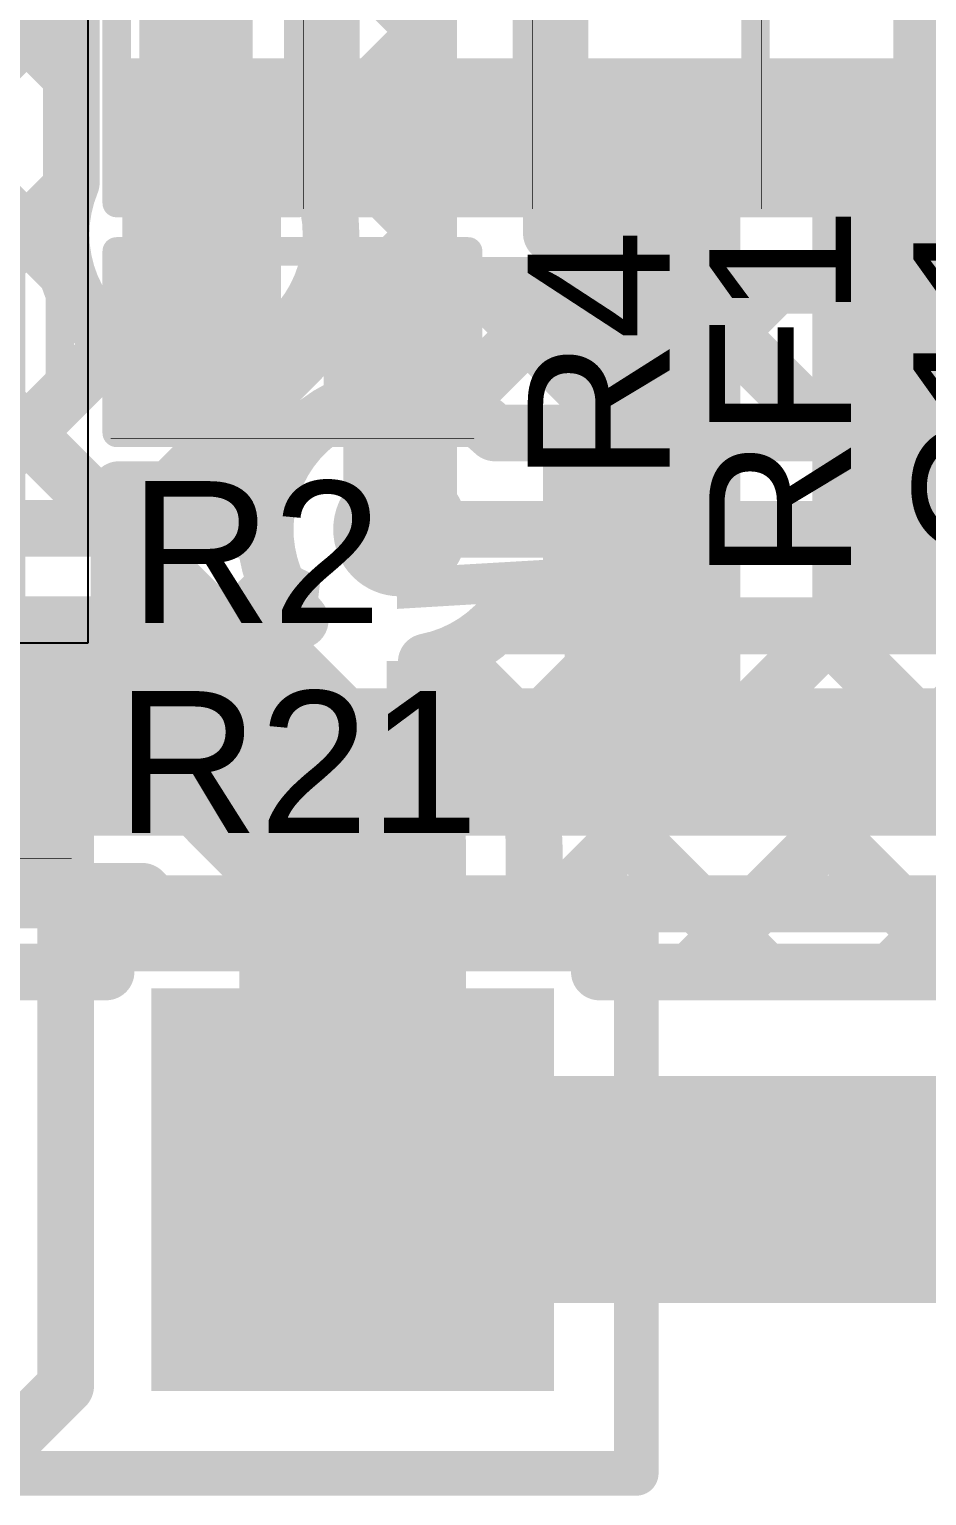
# Model space of a CAD drawing. Header units: millimetres. Extents: x 0.01 to 1.77, y 0.01 to 0.78.
# Drawn here: x 0.9036 to 1.0619, y 0.0067 to 0.2651 of the extents above; entities that cross this region are included whole.
import ezdxf

# ---------------------------------------------------------------- set-up
doc = ezdxf.new("R2010")
doc.units = ezdxf.units.MM
doc.header["$MEASUREMENT"] = 0
for name, color, linetype in [('BottomLayer', 5, 'Continuous'), ('BottomOverlay', 54, 'Continuous'), ('BottomSolder', 6, 'Continuous'), ('MultiLayer', 9, 'Continuous'), ('PadHoleLayer', 156, 'Continuous'), ('TopLayer', 1, 'Continuous'), ('TopOverlay', 2, 'Continuous'), ('TopPaste', 8, 'Continuous'), ('TopSolder', 216, 'Continuous'), ('ViaHoleLayer', 16, 'Continuous')]:
    doc.layers.add(name, color=color, linetype=linetype)
doc.styles.add('Arial', font='', dxfattribs={"height": 0.2})
doc.styles.get('Arial').set_extended_font_data('Arial')

# ---------------------------------------------------------------- blocks, each defined once
blk = doc.blocks.new('R__0402_4')
at = {"layer": 'TopLayer'}
for points in [[(-0.0275, -0.0125), (-0.0275, 0.0125), (-0.0095, 0.0125), (-0.0095, -0.0125)], [(0.0095, -0.0125), (0.0095, 0.0125), (0.0275, 0.0125), (0.0275, -0.0125)]]:
    blk.add_hatch(color=1, dxfattribs=at).paths.add_polyline_path(points)
at = {"layer": 'TopPaste'}
for points in [[(-0.0275, -0.0125), (-0.0275, 0.0125), (-0.0095, 0.0125), (-0.0095, -0.0125)], [(0.0095, -0.0125), (0.0095, 0.0125), (0.0275, 0.0125), (0.0275, -0.0125)]]:
    blk.add_hatch(color=8, dxfattribs=at).paths.add_polyline_path(points)
at = {"layer": 'TopSolder'}
for points in [[(-0.0315, -0.0165), (-0.0315, 0.0165), (-0.0055, 0.0165), (-0.0055, -0.0165)], [(0.0055, -0.0165), (0.0055, 0.0165), (0.0315, 0.0165), (0.0315, -0.0165)]]:
    blk.add_hatch(color=216, dxfattribs=at).paths.add_polyline_path(points)
at = {"layer": 'TopOverlay'}
for points, const_width in [([(-0.031, 0.016), (-0.031, -0.016)], 0.005), ([(-0.031, 0.016), (0.031, 0.016)], 0.005), ([(0.031, 0.016), (0.031, -0.016)], 0.005), ([(-0.031, -0.016), (0.031, -0.016)], 0.005), ([(-0.032, -0.017), (0.032, -0.017)], 0.000127)]:
    blk.add_lwpolyline(points, dxfattribs=dict(at, const_width=const_width))
for points, const_width in [([(-0.03225, 0.016, 1), (-0.02975, 0.016, 1)], 0.0025), ([(-0.03225, 0.016, 1), (-0.02975, 0.016, 1)], 0.0025), ([(0.02975, 0.016, 1), (0.03225, 0.016, 1)], 0.0025), ([(0.02975, 0.016, 1), (0.03225, 0.016, 1)], 0.0025), ([(-0.03225, -0.016, 1), (-0.02975, -0.016, 1)], 0.0025), ([(-0.03225, -0.016, 1), (-0.02975, -0.016, 1)], 0.0025), ([(0.02975, -0.016, 1), (0.03225, -0.016, 1)], 0.0025), ([(0.02975, -0.016, 1), (0.03225, -0.016, 1)], 0.0025), ([(-0.03203, -0.017, 1), (-0.03197, -0.017, 1)], 0.0000635), ([(0.03197, -0.017, 1), (0.03203, -0.017, 1)], 0.0000635)]:
    blk.add_lwpolyline(points, format="xyb", close=True, dxfattribs=dict(at, const_width=const_width))
blk = doc.blocks.new('R__0402_5')
at = {"layer": 'TopLayer'}
for points in [[(-0.0275, -0.0125), (-0.0275, 0.0125), (-0.0095, 0.0125), (-0.0095, -0.0125)], [(0.0095, -0.0125), (0.0095, 0.0125), (0.0275, 0.0125), (0.0275, -0.0125)]]:
    blk.add_hatch(color=1, dxfattribs=at).paths.add_polyline_path(points)
at = {"layer": 'TopPaste'}
for points in [[(-0.0275, -0.0125), (-0.0275, 0.0125), (-0.0095, 0.0125), (-0.0095, -0.0125)], [(0.0095, -0.0125), (0.0095, 0.0125), (0.0275, 0.0125), (0.0275, -0.0125)]]:
    blk.add_hatch(color=8, dxfattribs=at).paths.add_polyline_path(points)
at = {"layer": 'TopSolder'}
for points in [[(-0.0315, -0.0165), (-0.0315, 0.0165), (-0.0055, 0.0165), (-0.0055, -0.0165)], [(0.0055, -0.0165), (0.0055, 0.0165), (0.0315, 0.0165), (0.0315, -0.0165)]]:
    blk.add_hatch(color=216, dxfattribs=at).paths.add_polyline_path(points)
at = {"layer": 'TopOverlay'}
for points, const_width in [([(-0.031, 0.016), (-0.031, -0.016)], 0.005), ([(-0.031, 0.016), (0.031, 0.016)], 0.005), ([(0.031, 0.016), (0.031, -0.016)], 0.005), ([(-0.031, -0.016), (0.031, -0.016)], 0.005), ([(-0.032, -0.017), (0.032, -0.017)], 0.000127)]:
    blk.add_lwpolyline(points, dxfattribs=dict(at, const_width=const_width))
for points, const_width in [([(-0.03225, 0.016, 1), (-0.02975, 0.016, 1)], 0.0025), ([(-0.03225, 0.016, 1), (-0.02975, 0.016, 1)], 0.0025), ([(0.02975, 0.016, 1), (0.03225, 0.016, 1)], 0.0025), ([(0.02975, 0.016, 1), (0.03225, 0.016, 1)], 0.0025), ([(-0.03225, -0.016, 1), (-0.02975, -0.016, 1)], 0.0025), ([(-0.03225, -0.016, 1), (-0.02975, -0.016, 1)], 0.0025), ([(0.02975, -0.016, 1), (0.03225, -0.016, 1)], 0.0025), ([(0.02975, -0.016, 1), (0.03225, -0.016, 1)], 0.0025), ([(-0.03203, -0.017, 1), (-0.03197, -0.017, 1)], 0.0000635), ([(0.03197, -0.017, 1), (0.03203, -0.017, 1)], 0.0000635)]:
    blk.add_lwpolyline(points, format="xyb", close=True, dxfattribs=dict(at, const_width=const_width))
blk = doc.blocks.new('R__0402_10')
at = {"layer": 'TopLayer'}
for points in [[(-0.0275, -0.0125), (-0.0275, 0.0125), (-0.0095, 0.0125), (-0.0095, -0.0125)], [(0.0095, -0.0125), (0.0095, 0.0125), (0.0275, 0.0125), (0.0275, -0.0125)]]:
    blk.add_hatch(color=1, dxfattribs=at).paths.add_polyline_path(points)
at = {"layer": 'TopPaste'}
for points in [[(-0.0275, -0.0125), (-0.0275, 0.0125), (-0.0095, 0.0125), (-0.0095, -0.0125)], [(0.0095, -0.0125), (0.0095, 0.0125), (0.0275, 0.0125), (0.0275, -0.0125)]]:
    blk.add_hatch(color=8, dxfattribs=at).paths.add_polyline_path(points)
at = {"layer": 'TopSolder'}
for points in [[(-0.0315, -0.0165), (-0.0315, 0.0165), (-0.0055, 0.0165), (-0.0055, -0.0165)], [(0.0055, -0.0165), (0.0055, 0.0165), (0.0315, 0.0165), (0.0315, -0.0165)]]:
    blk.add_hatch(color=216, dxfattribs=at).paths.add_polyline_path(points)
at = {"layer": 'TopOverlay'}
for points, const_width in [([(-0.031, -0.016), (-0.031, 0.016)], 0.005), ([(-0.031, 0.016), (0.031, 0.016)], 0.005), ([(0.031, -0.016), (0.031, 0.016)], 0.005), ([(-0.031, -0.016), (0.031, -0.016)], 0.005), ([(-0.032, -0.017), (0.032, -0.017)], 0.000127)]:
    blk.add_lwpolyline(points, dxfattribs=dict(at, const_width=const_width))
for points, const_width in [([(-0.03225, 0.016, 1), (-0.02975, 0.016, 1)], 0.0025), ([(-0.03225, 0.016, 1), (-0.02975, 0.016, 1)], 0.0025), ([(0.02975, 0.016, 1), (0.03225, 0.016, 1)], 0.0025), ([(0.02975, 0.016, 1), (0.03225, 0.016, 1)], 0.0025), ([(-0.03225, -0.016, 1), (-0.02975, -0.016, 1)], 0.0025), ([(-0.03225, -0.016, 1), (-0.02975, -0.016, 1)], 0.0025), ([(0.02975, -0.016, 1), (0.03225, -0.016, 1)], 0.0025), ([(0.02975, -0.016, 1), (0.03225, -0.016, 1)], 0.0025), ([(-0.03203, -0.017, 1), (-0.03197, -0.017, 1)], 0.0000635), ([(0.03197, -0.017, 1), (0.03203, -0.017, 1)], 0.0000635)]:
    blk.add_lwpolyline(points, format="xyb", close=True, dxfattribs=dict(at, const_width=const_width))
blk = doc.blocks.new('R__0402_27')
at = {"layer": 'TopLayer'}
for points in [[(-0.0275, -0.0125), (-0.0275, 0.0125), (-0.0095, 0.0125), (-0.0095, -0.0125)], [(0.0095, -0.0125), (0.0095, 0.0125), (0.0275, 0.0125), (0.0275, -0.0125)]]:
    blk.add_hatch(color=1, dxfattribs=at).paths.add_polyline_path(points)
at = {"layer": 'TopPaste'}
for points in [[(-0.0275, -0.0125), (-0.0275, 0.0125), (-0.0095, 0.0125), (-0.0095, -0.0125)], [(0.0095, -0.0125), (0.0095, 0.0125), (0.0275, 0.0125), (0.0275, -0.0125)]]:
    blk.add_hatch(color=8, dxfattribs=at).paths.add_polyline_path(points)
at = {"layer": 'TopSolder'}
for points in [[(-0.0315, -0.0165), (-0.0315, 0.0165), (-0.0055, 0.0165), (-0.0055, -0.0165)], [(0.0055, -0.0165), (0.0055, 0.0165), (0.0315, 0.0165), (0.0315, -0.0165)]]:
    blk.add_hatch(color=216, dxfattribs=at).paths.add_polyline_path(points)
at = {"layer": 'TopOverlay'}
for points, const_width in [([(-0.031, 0.016), (-0.031, -0.016)], 0.005), ([(-0.031, 0.016), (0.031, 0.016)], 0.005), ([(0.031, 0.016), (0.031, -0.016)], 0.005), ([(-0.031, -0.016), (0.031, -0.016)], 0.005), ([(-0.032, -0.017), (0.032, -0.017)], 0.000127)]:
    blk.add_lwpolyline(points, dxfattribs=dict(at, const_width=const_width))
for points, const_width in [([(-0.03225, 0.016, 1), (-0.02975, 0.016, 1)], 0.0025), ([(-0.03225, 0.016, 1), (-0.02975, 0.016, 1)], 0.0025), ([(0.02975, 0.016, 1), (0.03225, 0.016, 1)], 0.0025), ([(0.02975, 0.016, 1), (0.03225, 0.016, 1)], 0.0025), ([(-0.03225, -0.016, 1), (-0.02975, -0.016, 1)], 0.0025), ([(-0.03225, -0.016, 1), (-0.02975, -0.016, 1)], 0.0025), ([(0.02975, -0.016, 1), (0.03225, -0.016, 1)], 0.0025), ([(0.02975, -0.016, 1), (0.03225, -0.016, 1)], 0.0025), ([(-0.03203, -0.017, 1), (-0.03197, -0.017, 1)], 0.0000635), ([(0.03197, -0.017, 1), (0.03203, -0.017, 1)], 0.0000635)]:
    blk.add_lwpolyline(points, format="xyb", close=True, dxfattribs=dict(at, const_width=const_width))
blk = doc.blocks.new('R__0402_28')
at = {"layer": 'TopLayer'}
for points in [[(-0.0275, -0.0125), (-0.0275, 0.0125), (-0.0095, 0.0125), (-0.0095, -0.0125)], [(0.0095, -0.0125), (0.0095, 0.0125), (0.0275, 0.0125), (0.0275, -0.0125)]]:
    blk.add_hatch(color=1, dxfattribs=at).paths.add_polyline_path(points)
at = {"layer": 'TopPaste'}
for points in [[(-0.0275, -0.0125), (-0.0275, 0.0125), (-0.0095, 0.0125), (-0.0095, -0.0125)], [(0.0095, -0.0125), (0.0095, 0.0125), (0.0275, 0.0125), (0.0275, -0.0125)]]:
    blk.add_hatch(color=8, dxfattribs=at).paths.add_polyline_path(points)
at = {"layer": 'TopSolder'}
for points in [[(-0.0315, -0.0165), (-0.0315, 0.0165), (-0.0055, 0.0165), (-0.0055, -0.0165)], [(0.0055, -0.0165), (0.0055, 0.0165), (0.0315, 0.0165), (0.0315, -0.0165)]]:
    blk.add_hatch(color=216, dxfattribs=at).paths.add_polyline_path(points)
at = {"layer": 'TopOverlay'}
for points, const_width in [([(-0.031, -0.016), (-0.031, 0.016)], 0.005), ([(-0.031, 0.016), (0.031, 0.016)], 0.005), ([(0.031, -0.016), (0.031, 0.016)], 0.005), ([(-0.031, -0.016), (0.031, -0.016)], 0.005), ([(-0.032, -0.017), (0.032, -0.017)], 0.000127)]:
    blk.add_lwpolyline(points, dxfattribs=dict(at, const_width=const_width))
for points, const_width in [([(-0.03225, 0.016, 1), (-0.02975, 0.016, 1)], 0.0025), ([(-0.03225, 0.016, 1), (-0.02975, 0.016, 1)], 0.0025), ([(0.02975, 0.016, 1), (0.03225, 0.016, 1)], 0.0025), ([(0.02975, 0.016, 1), (0.03225, 0.016, 1)], 0.0025), ([(-0.03225, -0.016, 1), (-0.02975, -0.016, 1)], 0.0025), ([(-0.03225, -0.016, 1), (-0.02975, -0.016, 1)], 0.0025), ([(0.02975, -0.016, 1), (0.03225, -0.016, 1)], 0.0025), ([(0.02975, -0.016, 1), (0.03225, -0.016, 1)], 0.0025), ([(-0.03203, -0.017, 1), (-0.03197, -0.017, 1)], 0.0000635), ([(0.03197, -0.017, 1), (0.03203, -0.017, 1)], 0.0000635)]:
    blk.add_lwpolyline(points, format="xyb", close=True, dxfattribs=dict(at, const_width=const_width))
blk = doc.blocks.new('HDR1X10_30')
at = {"layer": 'BottomLayer'}
blk.add_hatch(color=5, dxfattribs=at).paths.add_polyline_path([(-0.0315, 0.0315), (0.0315, 0.0315), (0.0315, -0.0315), (-0.0315, -0.0315)])
at = {"layer": 'BottomSolder'}
blk.add_hatch(color=6, dxfattribs=at).paths.add_polyline_path([(-0.0355, 0.0355), (0.0355, 0.0355), (0.0355, -0.0355), (-0.0355, -0.0355)])
at = {"layer": 'MultiLayer'}
blk.add_hatch(color=9, dxfattribs=at).paths.add_polyline_path([(-0.0315, 0.0315), (0.0315, 0.0315), (0.0315, -0.0315), (-0.0315, -0.0315)])
at = {"layer": 'PadHoleLayer'}
h = blk.add_hatch(color=156, dxfattribs=at)
edge = h.paths.add_edge_path()
edge.add_arc((0, 0), 0.01969, 0, 360)
at = {"layer": 'TopLayer'}
blk.add_hatch(color=1, dxfattribs=at).paths.add_polyline_path([(-0.0315, 0.0315), (0.0315, 0.0315), (0.0315, -0.0315), (-0.0315, -0.0315)])
at = {"layer": 'TopSolder'}
blk.add_hatch(color=216, dxfattribs=at).paths.add_polyline_path([(-0.0355, 0.0355), (0.0355, 0.0355), (0.0355, -0.0355), (-0.0355, -0.0355)])
at = {"layer": 'TopOverlay', "const_width": 0.00787}
for points in [[(0.025, 0.05), (-0.05, 0.05)], [(-0.05, 0.05), (-0.05, -0.05)], [(0.95, 0.05), (0.025, 0.05)], [(0.95, -0.05), (-0.05, -0.05)]]:
    blk.add_lwpolyline(points, dxfattribs=at)
at = {"layer": 'TopOverlay', "const_width": 0.00394}
for points in [[(-0.05197, 0.05, 1), (-0.04803, 0.05, 1)], [(-0.05197, 0.05, 1), (-0.04803, 0.05, 1)], [(0.02303, 0.05, 1), (0.02697, 0.05, 1)], [(0.02303, 0.05, 1), (0.02697, 0.05, 1)], [(-0.05197, -0.05, 1), (-0.04803, -0.05, 1)], [(-0.05197, -0.05, 1), (-0.04803, -0.05, 1)]]:
    blk.add_lwpolyline(points, format="xyb", close=True, dxfattribs=at)
blk = doc.blocks.new('74404041010_36')
at = {"layer": 'TopLayer'}
for points in [[(-0.08957, 0.07087), (-0.03051, 0.07087), (-0.03051, -0.07087), (-0.08957, -0.07087)], [(0.03051, 0.07087), (0.08957, 0.07087), (0.08957, -0.07087), (0.03051, -0.07087)]]:
    blk.add_hatch(color=1, dxfattribs=at).paths.add_polyline_path(points)
at = {"layer": 'TopPaste'}
for points in [[(-0.08957, 0.07087), (-0.03051, 0.07087), (-0.03051, -0.07087), (-0.08957, -0.07087)], [(0.03051, 0.07087), (0.08957, 0.07087), (0.08957, -0.07087), (0.03051, -0.07087)]]:
    blk.add_hatch(color=8, dxfattribs=at).paths.add_polyline_path(points)
at = {"layer": 'TopSolder'}
for points in [[(-0.09357, 0.07487), (-0.02651, 0.07487), (-0.02651, -0.07487), (-0.09357, -0.07487)], [(0.02651, 0.07487), (0.09357, 0.07487), (0.09357, -0.07487), (0.02651, -0.07487)]]:
    blk.add_hatch(color=216, dxfattribs=at).paths.add_polyline_path(points)
at = {"layer": 'TopOverlay', "const_width": 0.005}
for points in [[(0.053, 0.081), (-0.054, 0.081)], [(0.053, -0.081), (-0.054, -0.081)]]:
    blk.add_lwpolyline(points, dxfattribs=at)
at = {"layer": 'TopOverlay', "const_width": 0.0025}
for points in [[(-0.05525, 0.081, 1), (-0.05275, 0.081, 1)], [(0.05175, 0.081, 1), (0.05425, 0.081, 1)], [(-0.05525, -0.081, 1), (-0.05275, -0.081, 1)], [(0.05175, -0.081, 1), (0.05425, -0.081, 1)]]:
    blk.add_lwpolyline(points, format="xyb", close=True, dxfattribs=at)
blk = doc.blocks.new('C__0402_51')
at = {"layer": 'TopLayer'}
for points in [[(-0.0275, -0.0125), (-0.0275, 0.0125), (-0.0095, 0.0125), (-0.0095, -0.0125)], [(0.0095, -0.0125), (0.0095, 0.0125), (0.0275, 0.0125), (0.0275, -0.0125)]]:
    blk.add_hatch(color=1, dxfattribs=at).paths.add_polyline_path(points)
at = {"layer": 'TopPaste'}
for points in [[(-0.0275, -0.0125), (-0.0275, 0.0125), (-0.0095, 0.0125), (-0.0095, -0.0125)], [(0.0095, -0.0125), (0.0095, 0.0125), (0.0275, 0.0125), (0.0275, -0.0125)]]:
    blk.add_hatch(color=8, dxfattribs=at).paths.add_polyline_path(points)
at = {"layer": 'TopSolder'}
for points in [[(-0.02986, -0.01486), (-0.02986, 0.01486), (-0.00714, 0.01486), (-0.00714, -0.01486)], [(0.00714, -0.01486), (0.00714, 0.01486), (0.02986, 0.01486), (0.02986, -0.01486)]]:
    blk.add_hatch(color=216, dxfattribs=at).paths.add_polyline_path(points)
at = {"layer": 'TopOverlay', "const_width": 0.005}
for points in [[(-0.031, 0.016), (-0.011, 0.016)], [(-0.031, 0.016), (-0.031, -0.016)], [(0.011, 0.016), (0.031, 0.016)], [(0.031, 0.016), (0.031, -0.016)], [(-0.031, -0.016), (-0.011, -0.016)], [(0.011, -0.016), (0.031, -0.016)]]:
    blk.add_lwpolyline(points, dxfattribs=at)
at = {"layer": 'TopOverlay', "const_width": 0.0025}
for points in [[(-0.03225, 0.016, 1), (-0.02975, 0.016, 1)], [(-0.03225, 0.016, 1), (-0.02975, 0.016, 1)], [(-0.01225, 0.016, 1), (-0.00975, 0.016, 1)], [(0.00975, 0.016, 1), (0.01225, 0.016, 1)], [(0.02975, 0.016, 1), (0.03225, 0.016, 1)], [(0.02975, 0.016, 1), (0.03225, 0.016, 1)], [(-0.03225, -0.016, 1), (-0.02975, -0.016, 1)], [(-0.03225, -0.016, 1), (-0.02975, -0.016, 1)], [(-0.01225, -0.016, 1), (-0.00975, -0.016, 1)], [(0.00975, -0.016, 1), (0.01225, -0.016, 1)], [(0.02975, -0.016, 1), (0.03225, -0.016, 1)], [(0.02975, -0.016, 1), (0.03225, -0.016, 1)]]:
    blk.add_lwpolyline(points, format="xyb", close=True, dxfattribs=at)

msp = doc.modelspace()

# ---------------------------------------------------------------- hatches: boundary and pattern name
at = {"layer": 'BottomLayer'}
msp.add_hatch(color=5, dxfattribs=at).paths.add_polyline_path([(0.986, 0.232), (1.205, 0.232), (1.205, 0.26), (0.986, 0.26)])
h = msp.add_hatch(color=5, dxfattribs=at)
edge = h.paths.add_edge_path()
edge.add_arc((0.99567, 0.247), 0.00787, 0, 360)
h = msp.add_hatch(color=5, dxfattribs=at)
edge = h.paths.add_edge_path()
edge.add_arc((0.933, 0.229), 0.01181, 0, 360)
h = msp.add_hatch(color=5, dxfattribs=at)
edge = h.paths.add_edge_path()
edge.add_arc((0.969, 0.177), 0.01181, 0, 360)
at = {"layer": 'TopLayer'}
for points in [[(1.029, 0.232), (1.029, 0.26), (0.961, 0.26), (0.961, 0.232)], [(1.153, 0.161), (1.153, 0.26), (1.04167, 0.26), (1.04167, 0.161)], [(0.92, 0.196), (0.948, 0.196), (0.948, 0.257), (0.92, 0.257)], [(0.998, 0.144), (1.029, 0.144), (1.029, 0.237), (0.998, 0.237)], [(0.959, 0.209), (0.979, 0.209), (0.979, 0.224), (0.959, 0.224)], [(0.889, 0.123), (1.505, 0.123), (1.505, 0.149), (0.889, 0.149)]]:
    msp.add_hatch(color=1, dxfattribs=at).paths.add_polyline_path(points)
h = msp.add_hatch(color=1, dxfattribs=at)
edge = h.paths.add_edge_path()
edge.add_arc((0.99567, 0.247), 0.00787, 0, 360)
h = msp.add_hatch(color=1, dxfattribs=at)
edge = h.paths.add_edge_path()
edge.add_arc((0.933, 0.229), 0.01181, 0, 360)
h = msp.add_hatch(color=1, dxfattribs=at)
edge = h.paths.add_edge_path()
edge.add_arc((0.969, 0.177), 0.01181, 0, 360)
at = {"layer": 'ViaHoleLayer'}
h = msp.add_hatch(color=16, dxfattribs=at)
edge = h.paths.add_edge_path()
edge.add_arc((0.99567, 0.247), 0.00591, 0, 360)
h = msp.add_hatch(color=16, dxfattribs=at)
edge = h.paths.add_edge_path()
edge.add_arc((0.933, 0.229), 0.00591, 0, 360)
h = msp.add_hatch(color=16, dxfattribs=at)
edge = h.paths.add_edge_path()
edge.add_arc((0.969, 0.177), 0.00591, 0, 360)

# ---------------------------------------------------------------- linework, layer by layer
at = {"layer": 'BottomLayer'}
for points, const_width in [([(1.076, 0.252), (1.076, 0.419)], 0.04), ([(0.87844, 0.28933), (0.911, 0.25677)], 0.01), ([(0.933, 0.229), (0.933, 0.28)], 0.02), ([(0.911, 0.23811), (0.911, 0.28)], 0.01), ([(0.9613, 0.27718), (0.974, 0.26448)], 0.01), ([(0.8156, 0.1772), (0.911, 0.2726)], 0.01), ([(0.86076, 0.27165), (0.91017, 0.22224)], 0.01), ([(0.974, 0.25433), (0.974, 0.272)], 0.01), ([(0.955, 0.23811), (0.955, 0.27089)], 0.01), ([(0.955, 0.24589), (0.974, 0.26489)], 0.01), ([(0.99567, 0.247), (0.99567, 0.26487)], 0.01), ([(0.84308, 0.25397), (0.91986, 0.1772)], 0.01), ([(0.955, 0.24812), (0.974, 0.22912)], 0.01), ([(0.97779, 0.247), (0.99567, 0.247)], 0.01), ([(0.99567, 0.22913), (0.99567, 0.247)], 0.01), ([(0.974, 0.22), (0.974, 0.23967)], 0.01), ([(0.85095, 0.1772), (0.91047, 0.23672)], 0.01), ([(0.92166, 0.1772), (0.974, 0.22953)], 0.01), ([(0.974, 0.22), (1.076, 0.22)], 0.01), ([(0.97861, 0.19879), (0.99982, 0.22)], 0.01), ([(0.98312, 0.22), (1.00912, 0.194)], 0.01), ([(1.00918, 0.194), (1.03518, 0.22)], 0.01), ([(1.01848, 0.22), (1.04448, 0.194)], 0.01), ([(1.04453, 0.194), (1.07053, 0.22)], 0.01), ([(1.05383, 0.22), (1.07983, 0.194)], 0.01), ([(0.95247, 0.2153), (0.96704, 0.20073)], 0.01), ([(0.88631, 0.1772), (0.91891, 0.2098)], 0.01), ([(0.92624, 0.20617), (0.9468, 0.18561)], 0.01), ([(0.98567, 0.194), (1.18796, 0.194)], 0.01), ([(0.7958, 0.1772), (0.9368, 0.1772)], 0.01), ([(0.969, 0.177), (1.195, 0.177)], 0.01), ([(0.7958, 0.1452), (0.9368, 0.1452)], 0.04), ([(0.9368, 0.1452), (0.96063, 0.12137)], 0.04), ([(0.98567, 0.16), (1.195, 0.16)], 0.01), ([(0.98818, 0.13765), (1.01053, 0.16)], 0.01), ([(0.99263, 0.10674), (1.04589, 0.16)], 0.01), ([(1.00777, 0.16), (1.06877, 0.099)], 0.01), ([(1.02024, 0.099), (1.08124, 0.16)], 0.01), ([(1.04312, 0.16), (1.10412, 0.099)], 0.01), ([(1.0556, 0.099), (1.1166, 0.16)], 0.01), ([(0.97361, 0.15364), (0.98323, 0.14403)], 0.01), ([(0.97761, 0.1548), (1.03341, 0.099)], 0.01), ([(0.96063, 0.06063), (0.96063, 0.12137)], 0.04), ([(0.99263, 0.10413), (0.99263, 0.12137)], 0.01), ([(0.80906, 0.1132), (0.92355, 0.1132)], 0.01), ([(0.91315, 0.1132), (0.92222, 0.10413)], 0.01), ([(0.92355, 0.1132), (0.92863, 0.10812)], 0.01), ([(0.9193, 0.10413), (0.92596, 0.11078)], 0.01), ([(0.92863, 0.10413), (0.92863, 0.10812)], 0.01), ([(0.91713, 0.10413), (0.92863, 0.10413)], 0.01), ([(0.91713, 0.10196), (0.9193, 0.10413)], 0.01), ([(0.91713, 0.099), (0.91713, 0.10413)], 0.01), ([(0.99263, 0.10413), (1.00413, 0.10413)], 0.01), ([(1.00413, 0.099), (1.00413, 0.10413)], 0.01), ([(0.91418, 0.099), (0.91713, 0.10196)], 0.01), ([(0.88112, 0.099), (0.91713, 0.099)], 0.01), ([(1.00413, 0.099), (1.179, 0.099)], 0.01), ([(0.96063, 0.06063), (1.27363, 0.06063)], 0.04)]:
    msp.add_lwpolyline(points, dxfattribs=dict(at, const_width=const_width))
for points, const_width in [([(1.066, 0.252, 1), (1.086, 0.252, 1)], 0.02), ([(0.9715, 0.26489, 1), (0.9765, 0.26489, 1)], 0.005), ([(0.9715, 0.26448, 1), (0.9765, 0.26448, 1)], 0.005), ([(0.99317, 0.26487, 1), (0.99817, 0.26487, 1)], 0.005), ([(0.9085, 0.25677, 1), (0.9135, 0.25677, 1)], 0.005), ([(0.9715, 0.25433, 1), (0.9765, 0.25433, 1)], 0.005), ([(0.9715, 0.25433, 1), (0.9765, 0.25433, 1)], 0.005), ([(0.9525, 0.24812, 1), (0.9575, 0.24812, 1)], 0.005), ([(0.9525, 0.24589, 1), (0.9575, 0.24589, 1)], 0.005), ([(0.97529, 0.247, 1), (0.98029, 0.247, 1)], 0.005), ([(0.99317, 0.247, 1), (0.99817, 0.247, 1)], 0.005), ([(0.99317, 0.247, 1), (0.99817, 0.247, 1)], 0.005), ([(0.99317, 0.247, 1), (0.99817, 0.247, 1)], 0.005), ([(0.9085, 0.23811, 1), (0.9135, 0.23811, 1)], 0.005), ([(0.9085, 0.23811, 1), (0.9135, 0.23811, 1)], 0.005), ([(0.9525, 0.23811, 1), (0.9575, 0.23811, 1)], 0.005), ([(0.9525, 0.23811, 1), (0.9575, 0.23811, 1)], 0.005), ([(0.9715, 0.23967, 1), (0.9765, 0.23967, 1)], 0.005), ([(0.9715, 0.23967, 1), (0.9765, 0.23967, 1)], 0.005), ([(0.90797, 0.23672, 1), (0.91297, 0.23672, 1)], 0.005), ([(0.928, 0.229, 1), (0.938, 0.229, 1)], 0.01), ([(0.95431, 0.229, 1), (0.95931, 0.229, 1)], 0.005), ([(0.95431, 0.229, 1), (0.95931, 0.229, 1)], 0.005), ([(0.9715, 0.22953, 1), (0.9765, 0.22953, 1)], 0.005), ([(0.9715, 0.22912, 1), (0.9765, 0.22912, 1)], 0.005), ([(0.99317, 0.22913, 1), (0.99817, 0.22913, 1)], 0.005), ([(0.90767, 0.22224, 1), (0.91267, 0.22224, 1)], 0.005), ([(0.9715, 0.22, 1), (0.9765, 0.22, 1)], 0.005), ([(0.9715, 0.22, 1), (0.9765, 0.22, 1)], 0.005), ([(0.98062, 0.22, 1), (0.98562, 0.22, 1)], 0.005), ([(0.99732, 0.22, 1), (1.00232, 0.22, 1)], 0.005), ([(1.01598, 0.22, 1), (1.02098, 0.22, 1)], 0.005), ([(1.03268, 0.22, 1), (1.03768, 0.22, 1)], 0.005), ([(1.05133, 0.22, 1), (1.05633, 0.22, 1)], 0.005), ([(0.94997, 0.2153, 1), (0.95497, 0.2153, 1)], 0.005), ([(0.91641, 0.2098, 1), (0.92141, 0.2098, 1)], 0.005), ([(0.92375, 0.20617, 1), (0.92875, 0.20617, 1)], 0.005), ([(0.96454, 0.20073, 1), (0.96954, 0.20073, 1)], 0.005), ([(0.97611, 0.19879, 1), (0.98111, 0.19879, 1)], 0.005), ([(0.98317, 0.194, 1), (0.98817, 0.194, 1)], 0.005), ([(0.98317, 0.194, 1), (0.98817, 0.194, 1)], 0.005), ([(1.00662, 0.194, 1), (1.01162, 0.194, 1)], 0.005), ([(1.00668, 0.194, 1), (1.01168, 0.194, 1)], 0.005), ([(1.04198, 0.194, 1), (1.04698, 0.194, 1)], 0.005), ([(1.04203, 0.194, 1), (1.04703, 0.194, 1)], 0.005), ([(0.9443, 0.18561, 1), (0.9493, 0.18561, 1)], 0.005), ([(0.91736, 0.1772, 1), (0.92236, 0.1772, 1)], 0.005), ([(0.91916, 0.1772, 1), (0.92416, 0.1772, 1)], 0.005), ([(0.9343, 0.1772, 1), (0.9393, 0.1772, 1)], 0.005), ([(0.9343, 0.1772, 1), (0.9393, 0.1772, 1)], 0.005), ([(0.9343, 0.1772, 1), (0.9393, 0.1772, 1)], 0.005), ([(0.94271, 0.17607, 1), (0.94771, 0.17607, 1)], 0.005), ([(0.94271, 0.17607, 1), (0.94771, 0.17607, 1)], 0.005), ([(0.94271, 0.17607, 1), (0.94771, 0.17607, 1)], 0.005), ([(0.9665, 0.177, 1), (0.9715, 0.177, 1)], 0.005), ([(0.9268, 0.1452, 1), (0.9468, 0.1452, 1)], 0.02), ([(0.9268, 0.1452, 1), (0.9468, 0.1452, 1)], 0.02), ([(0.98317, 0.16, 1), (0.98817, 0.16, 1)], 0.005), ([(0.98317, 0.16, 1), (0.98817, 0.16, 1)], 0.005), ([(1.00527, 0.16, 1), (1.01027, 0.16, 1)], 0.005), ([(1.00803, 0.16, 1), (1.01303, 0.16, 1)], 0.005), ([(1.04062, 0.16, 1), (1.04562, 0.16, 1)], 0.005), ([(1.04339, 0.16, 1), (1.04839, 0.16, 1)], 0.005), ([(0.97111, 0.15364, 1), (0.97611, 0.15364, 1)], 0.005), ([(0.97111, 0.15364, 1), (0.97611, 0.15364, 1)], 0.005), ([(0.97511, 0.1548, 1), (0.98011, 0.1548, 1)], 0.005), ([(0.98073, 0.14403, 1), (0.98573, 0.14403, 1)], 0.005), ([(0.98073, 0.14403, 1), (0.98573, 0.14403, 1)], 0.005), ([(0.98076, 0.144, 1), (0.98576, 0.144, 1)], 0.005), ([(0.98568, 0.13765, 1), (0.99068, 0.13765, 1)], 0.005), ([(0.95063, 0.12137, 1), (0.97063, 0.12137, 1)], 0.02), ([(0.95063, 0.12137, 1), (0.97063, 0.12137, 1)], 0.02), ([(0.99013, 0.12137, 1), (0.99513, 0.12137, 1)], 0.005), ([(0.99013, 0.12137, 1), (0.99513, 0.12137, 1)], 0.005), ([(0.99013, 0.12137, 1), (0.99513, 0.12137, 1)], 0.005), ([(0.91065, 0.1132, 1), (0.91565, 0.1132, 1)], 0.005), ([(0.92105, 0.1132, 1), (0.92605, 0.1132, 1)], 0.005), ([(0.92105, 0.1132, 1), (0.92605, 0.1132, 1)], 0.005), ([(0.92346, 0.11078, 1), (0.92846, 0.11078, 1)], 0.005), ([(0.92613, 0.10812, 1), (0.93113, 0.10812, 1)], 0.005), ([(0.92613, 0.10812, 1), (0.93113, 0.10812, 1)], 0.005), ([(0.99013, 0.10674, 1), (0.99513, 0.10674, 1)], 0.005), ([(0.91463, 0.10413, 1), (0.91963, 0.10413, 1)], 0.005), ([(0.91463, 0.10413, 1), (0.91963, 0.10413, 1)], 0.005), ([(0.9168, 0.10413, 1), (0.9218, 0.10413, 1)], 0.005), ([(0.9168, 0.10413, 1), (0.9218, 0.10413, 1)], 0.005), ([(0.91972, 0.10413, 1), (0.92472, 0.10413, 1)], 0.005), ([(0.92613, 0.10413, 1), (0.93113, 0.10413, 1)], 0.005), ([(0.92613, 0.10413, 1), (0.93113, 0.10413, 1)], 0.005), ([(0.99013, 0.10413, 1), (0.99513, 0.10413, 1)], 0.005), ([(0.99013, 0.10413, 1), (0.99513, 0.10413, 1)], 0.005), ([(1.00163, 0.10413, 1), (1.00663, 0.10413, 1)], 0.005), ([(1.00163, 0.10413, 1), (1.00663, 0.10413, 1)], 0.005), ([(0.91463, 0.10196, 1), (0.91963, 0.10196, 1)], 0.005), ([(0.91463, 0.10196, 1), (0.91963, 0.10196, 1)], 0.005), ([(0.91168, 0.099, 1), (0.91668, 0.099, 1)], 0.005), ([(0.91463, 0.099, 1), (0.91963, 0.099, 1)], 0.005), ([(0.91463, 0.099, 1), (0.91963, 0.099, 1)], 0.005), ([(1.00163, 0.099, 1), (1.00663, 0.099, 1)], 0.005), ([(1.00163, 0.099, 1), (1.00663, 0.099, 1)], 0.005), ([(1.01774, 0.099, 1), (1.02274, 0.099, 1)], 0.005), ([(1.03091, 0.099, 1), (1.03591, 0.099, 1)], 0.005), ([(1.0531, 0.099, 1), (1.0581, 0.099, 1)], 0.005), ([(0.95063, 0.06063, 1), (0.97063, 0.06063, 1)], 0.02), ([(0.95063, 0.06063, 1), (0.97063, 0.06063, 1)], 0.02)]:
    msp.add_lwpolyline(points, format="xyb", close=True, dxfattribs=dict(at, const_width=const_width))
at = {"layer": 'BottomLayer', "const_width": 0.01}
for points in [[(0.974, 0.23967, -0.164659), (0.974, 0.25433)], [(0.95681, 0.229, -1.218401), (0.911, 0.23811)], [(0.955, 0.23811, -0.09845), (0.95681, 0.229)], [(0.94521, 0.17607, -0.678775), (0.98567, 0.194)], [(0.9368, 0.1772, -0.066537), (0.94521, 0.17607)], [(0.9368, 0.1772, -0.066537), (0.94521, 0.17607)], [(0.98567, 0.16, -0.146188), (0.97361, 0.15364)], [(0.98323, 0.14403, -0.199231), (0.99263, 0.12137)], [(0.98326, 0.144, -0.198912), (0.99263, 0.12137)]]:
    msp.add_lwpolyline(points, format="xyb", dxfattribs=at)
at = {"layer": 'TopLayer'}
for p, q in [((0.914, 0.157), (0.914, 0.34336)), ((0.744, 0.157), (0.914, 0.157))]:
    msp.add_line(p, q, dxfattribs=at)
for points, const_width in [([(0.969, 0.177), (0.969, 0.2095)], 0.02), ([(0.91941, 0.184), (0.94624, 0.184)], 0.01), ([(0.91941, 0.17494), (0.92847, 0.184)], 0.01), ([(0.91941, 0.1635), (0.91941, 0.184)], 0.01), ([(0.91941, 0.17764), (0.93606, 0.161)], 0.01), ([(0.94082, 0.161), (0.94721, 0.16739)], 0.01), ([(0.9215, 0.161), (0.95137, 0.161)], 0.01), ([(0.91, 0.026), (0.91, 0.136)], 0.01), ([(0.927, 0.111), (1.21493, 0.111)], 0.01), ([(0.927, 0.10413), (0.927, 0.111)], 0.01), ([(0.9507, 0.111), (0.95758, 0.10413)], 0.01), ([(0.95466, 0.10413), (0.96153, 0.111)], 0.01), ([(0.98606, 0.111), (0.99293, 0.10413)], 0.01), ([(0.99001, 0.10413), (0.99689, 0.111)], 0.01), ([(1.02024, 0.099), (1.03224, 0.111)], 0.01), ([(1.02141, 0.111), (1.03341, 0.099)], 0.01), ([(1.0556, 0.099), (1.0676, 0.111)], 0.01), ([(1.05677, 0.111), (1.06877, 0.099)], 0.01), ([(0.927, 0.10413), (1.00413, 0.10413)], 0.01), ([(1.00413, 0.099), (1.00413, 0.10413)], 0.01), ([(1.00413, 0.099), (1.179, 0.099)], 0.01), ([(0.898, 0.014), (0.91, 0.026)], 0.01)]:
    msp.add_lwpolyline(points, dxfattribs=dict(at, const_width=const_width))
for points, const_width in [([(0.964, 0.2095, 1), (0.974, 0.2095, 1)], 0.01), ([(0.91691, 0.184, 1), (0.92191, 0.184, 1)], 0.005), ([(0.91691, 0.184, 1), (0.92191, 0.184, 1)], 0.005), ([(0.92597, 0.184, 1), (0.93097, 0.184, 1)], 0.005), ([(0.94374, 0.184, 1), (0.94874, 0.184, 1)], 0.005), ([(0.94374, 0.184, 1), (0.94874, 0.184, 1)], 0.005), ([(0.964, 0.177, 1), (0.974, 0.177, 1)], 0.01), ([(0.91691, 0.17764, 1), (0.92191, 0.17764, 1)], 0.005), ([(0.91691, 0.17494, 1), (0.92191, 0.17494, 1)], 0.005), ([(0.94471, 0.16739, 1), (0.94971, 0.16739, 1)], 0.005), ([(0.91691, 0.1635, 1), (0.92191, 0.1635, 1)], 0.005), ([(0.919, 0.161, 1), (0.924, 0.161, 1)], 0.005), ([(0.93356, 0.161, 1), (0.93856, 0.161, 1)], 0.005), ([(0.93832, 0.161, 1), (0.94332, 0.161, 1)], 0.005), ([(0.94887, 0.161, 1), (0.95387, 0.161, 1)], 0.005), ([(0.94887, 0.161, 1), (0.95387, 0.161, 1)], 0.005), ([(0.9075, 0.136, 1), (0.9125, 0.136, 1)], 0.005), ([(0.9245, 0.111, 1), (0.9295, 0.111, 1)], 0.005), ([(0.9245, 0.111, 1), (0.9295, 0.111, 1)], 0.005), ([(0.9482, 0.111, 1), (0.9532, 0.111, 1)], 0.005), ([(0.95903, 0.111, 1), (0.96403, 0.111, 1)], 0.005), ([(0.98356, 0.111, 1), (0.98856, 0.111, 1)], 0.005), ([(0.99439, 0.111, 1), (0.99939, 0.111, 1)], 0.005), ([(1.01891, 0.111, 1), (1.02391, 0.111, 1)], 0.005), ([(1.02974, 0.111, 1), (1.03474, 0.111, 1)], 0.005), ([(1.05427, 0.111, 1), (1.05927, 0.111, 1)], 0.005), ([(0.9245, 0.10413, 1), (0.9295, 0.10413, 1)], 0.005), ([(0.9245, 0.10413, 1), (0.9295, 0.10413, 1)], 0.005), ([(0.95216, 0.10413, 1), (0.95716, 0.10413, 1)], 0.005), ([(0.95508, 0.10413, 1), (0.96008, 0.10413, 1)], 0.005), ([(0.98751, 0.10413, 1), (0.99251, 0.10413, 1)], 0.005), ([(0.99043, 0.10413, 1), (0.99543, 0.10413, 1)], 0.005), ([(1.00163, 0.10413, 1), (1.00663, 0.10413, 1)], 0.005), ([(1.00163, 0.10413, 1), (1.00663, 0.10413, 1)], 0.005), ([(1.00163, 0.099, 1), (1.00663, 0.099, 1)], 0.005), ([(1.00163, 0.099, 1), (1.00663, 0.099, 1)], 0.005), ([(1.01774, 0.099, 1), (1.02274, 0.099, 1)], 0.005), ([(1.03091, 0.099, 1), (1.03591, 0.099, 1)], 0.005), ([(1.0531, 0.099, 1), (1.0581, 0.099, 1)], 0.005), ([(0.9075, 0.026, 1), (0.9125, 0.026, 1)], 0.005), ([(0.9075, 0.026, 1), (0.9125, 0.026, 1)], 0.005)]:
    msp.add_lwpolyline(points, format="xyb", close=True, dxfattribs=dict(at, const_width=const_width))
at = {"layer": 'TopLayer', "const_width": 0.01}
msp.add_lwpolyline([(0.95137, 0.161, -0.264748), (0.94624, 0.184)], format="xyb", dxfattribs=at)

# ---------------------------------------------------------------- block references
for name, p, rotation in [('74404041010_36', (0.828, 0.251), 270), ('R__0402_4', (0.935, 0.2655), 90), ('R__0402_27', (0.97533, 0.2655), 90), ('R__0402_5', (1.01567, 0.2655), 90), ('C__0402_51', (1.056, 0.2655), 90), ('HDR1X10_30', (0.96063, 0.06063), 180)]:
    msp.add_blockref(name, p, dxfattribs=dict(rotation=rotation))
for name, p in [('R__0402_28', (0.95, 0.21)), ('R__0402_10', (0.879, 0.136))]:
    msp.add_blockref(name, p)

# ---------------------------------------------------------------- texts
at = {"layer": 'BottomOverlay', "style": 'Arial', "text_generation_flag": 2}
msp.add_text('+5', height=0.06, rotation=270, dxfattribs=at).set_placement((0.9407, 0.109))
at = {"layer": 'TopOverlay', "style": 'Arial'}
for s, p in [('C11', (1.0845, 0.17093)), ('RF1', (1.0485, 0.16784)), ('R4', (1.0165, 0.18517))]:
    msp.add_text(s, height=0.025, rotation=90, dxfattribs=at).set_placement(p)
for s, p in [('R2', (0.92117, 0.1605)), ('R21', (0.91884, 0.1235))]:
    msp.add_text(s, height=0.025, dxfattribs=at).set_placement(p)

doc.saveas('drawing.dxf')
